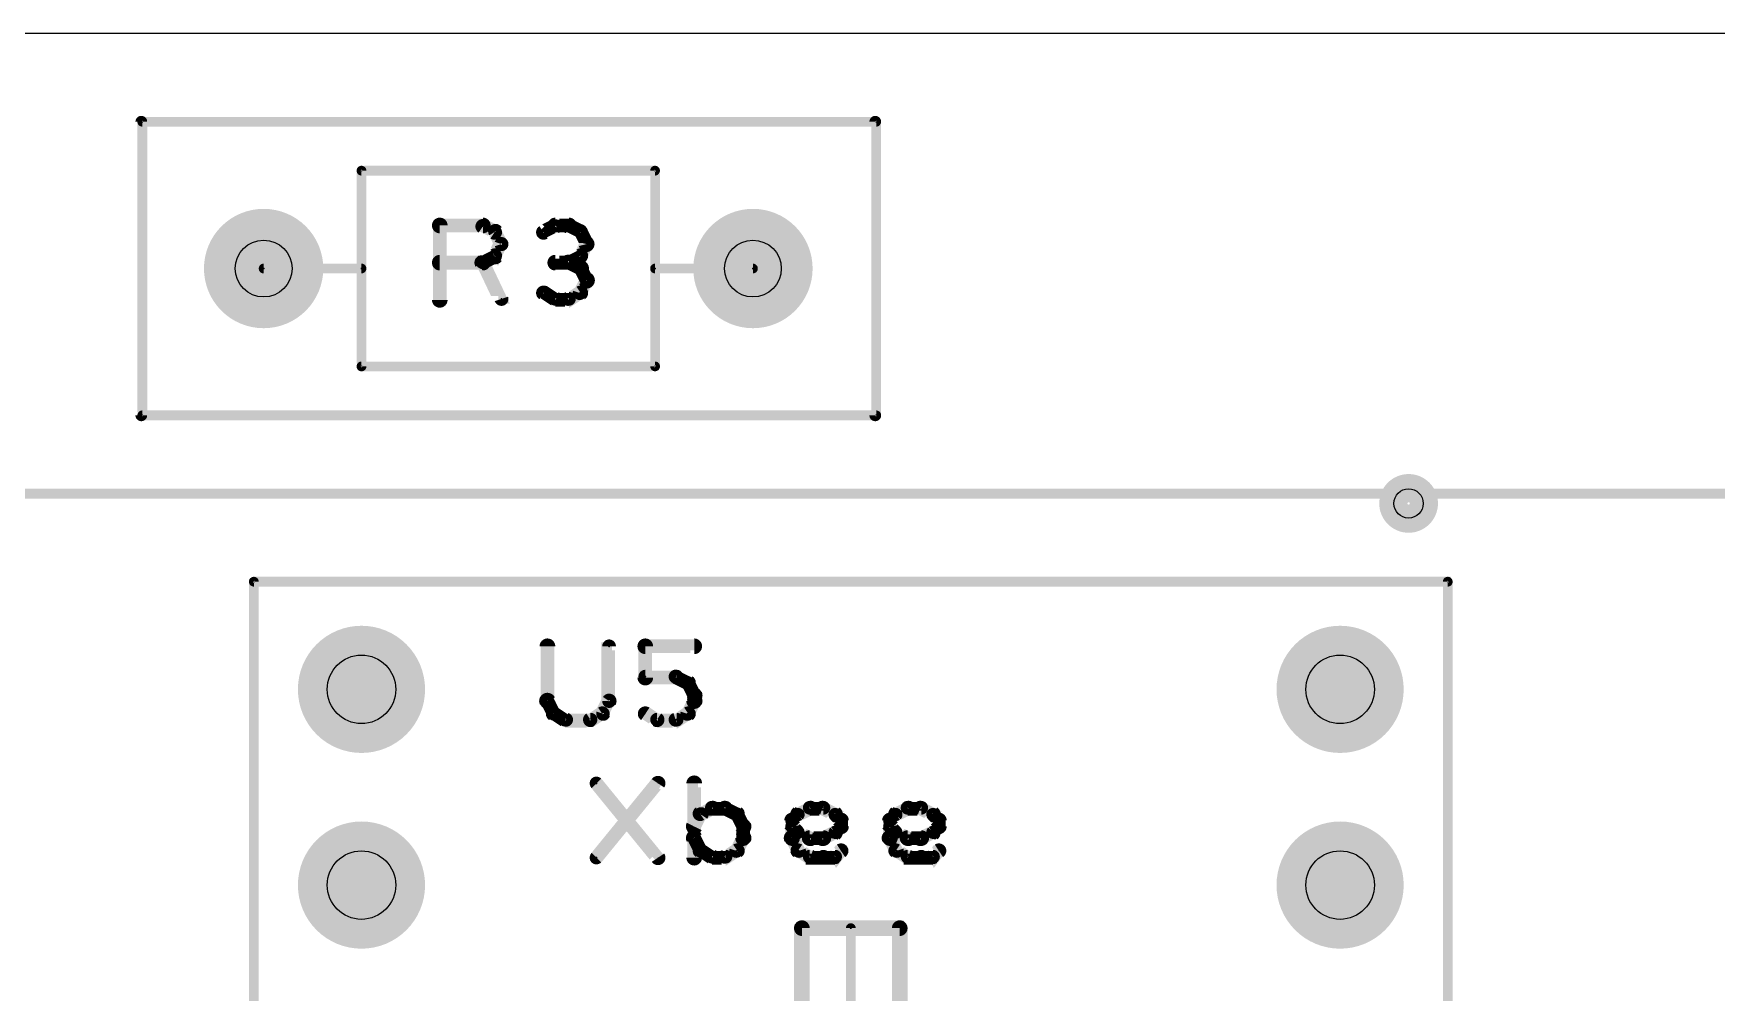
# Model space of a CAD drawing. Extents: x 7835 to 14160, y 8914 to 11568.
# Drawn here: x 8672 to 9532, y 11075 to 11565 of the extents above; entities that cross this region are included whole.
import ezdxf

# ---------------------------------------------------------------- set-up
doc = ezdxf.new("R2010")
doc.units = 0
doc.layers.get('0').update_dxf_attribs({"linetype": 'CONTINUOUS'})
for name, color, linetype in [('_BOARD', 254, 'CONTINUOUS'), ('_DRILL', 251, 'CONTINUOUS'), ('BOTTOM_SOLDER_MASK', 6, 'CONTINUOUS'), ('DOCUMENTATION1', 3, 'CONTINUOUS'), ('TOP_SILKSCREEN', 1, 'CONTINUOUS'), ('TOP_SOLDER_MASK', 2, 'CONTINUOUS')]:
    doc.layers.add(name, color=color, linetype=linetype)

# ---------------------------------------------------------------- blocks, each defined once
blk = doc.blocks.new('VIA')
at = {"const_width": 13}
blk.add_lwpolyline([(-6, 0, 1), (6, 0, 1)], format="xyb", close=True, dxfattribs=at)
blk = doc.blocks.new('PAD')
at = {"const_width": 30}
blk.add_lwpolyline([(-15, 0, 1), (15, 0, 1)], format="xyb", close=True, dxfattribs=at)
blk = doc.blocks.new('PS1_1')
at = {"const_width": 28}
blk.add_lwpolyline([(-14, 0, 1), (14, 0, 1)], format="xyb", close=True, dxfattribs=at)
blk = doc.blocks.new('_HOLE')
blk.add_circle((0, 0), 0.5)

msp = doc.modelspace()

# ---------------------------------------------------------------- linework, layer by layer
at = {"layer": '_BOARD', "color": 3}
msp.add_lwpolyline([(7835, 9315), (11640, 9315), (11640, 9315), (11640, 11565), (11640, 11565), (7835, 11565), (7835, 11565), (7835, 9315), (7835, 9315)], close=True, dxfattribs=at)
at = {"layer": 'DOCUMENTATION1', "color": 94}
msp.add_lwpolyline([(9103, 11519, 3, 3, 1), (9103, 11521, 0, 0, 0), (9103, 11520, 0, 0, 0), (9103, 11520, 5, 5, 0), (8728, 11520, 0, 0, 0), (8728, 11520, 3, 3, 0), (8728, 11521, 3, 3, 1), (8728, 11519, 0, 0, 0), (8729, 11520, 3, 3, 1), (8726, 11520, 0, 0, 0), (8728, 11520, 0, 0, 0), (8728, 11520, 5, 5, 0), (8728, 11370, 0, 0, 0), (8728, 11370, 3, 3, 0), (8726, 11370, 3, 3, 1), (8729, 11370, 0, 0, 0), (8728, 11371, 3, 3, 1), (8728, 11369, 0, 0, 0), (8728, 11370, 0, 0, 0), (8728, 11370, 5, 5, 0), (9103, 11370, 0, 0, 0), (9103, 11370, 3, 3, 0), (9103, 11369, 3, 3, 1), (9103, 11371, 0, 0, 0), (9101, 11370, 3, 3, 1), (9104, 11370, 0, 0, 0), (9103, 11370, 0, 0, 0), (9103, 11370, 5, 5, 0), (9103, 11520, 5, 5, 0), (9103, 11520, 0, 0, 0), (9103, 11520, 3, 3, 0), (9104, 11520, 3, 3, 1), (9101, 11520, 0, 0, 0)], format="xyseb", close=True, dxfattribs=at)
msp.add_lwpolyline([(9590, 10230, 5, 5, 0), (8590, 10230, 5, 5, 0), (8590, 10230, 0, 0, 0), (8590, 10230, 3, 3, 0), (8590, 10231, 3, 3, 1), (8590, 10229, 0, 0, 0), (8589, 10230, 3, 3, 1), (8591, 10230, 0, 0, 0), (8590, 10230, 0, 0, 0), (8590, 10230, 5, 5, 0), (8590, 11330, 0, 0, 0), (8590, 11330, 3, 3, 0), (8591, 11330, 3, 3, 1), (8589, 11330, 0, 0, 0), (8590, 11331, 3, 3, 1), (8590, 11329, 0, 0, 0), (8590, 11330, 0, 0, 0), (8590, 11330, 5, 5, 0), (9590, 11330, 0, 0, 0)], format="xyseb", dxfattribs=at)
at = {"layer": 'TOP_SILKSCREEN', "color": 135}
msp.add_lwpolyline([(8990, 11494, 3, 3, 1), (8990, 11496, 0, 0, 0), (8990, 11495, 0, 0, 0), (8990, 11495, 5, 5, 0), (8840, 11495, 0, 0, 0), (8840, 11495, 3, 3, 0), (8840, 11496, 3, 3, 1), (8840, 11494, 0, 0, 0), (8841, 11495, 3, 3, 1), (8839, 11495, 0, 0, 0), (8840, 11495, 0, 0, 0), (8840, 11495, 5, 5, 0), (8840, 11395, 0, 0, 0), (8840, 11395, 3, 3, 0), (8839, 11395, 3, 3, 1), (8841, 11395, 0, 0, 0), (8840, 11396, 3, 3, 1), (8840, 11394, 0, 0, 0), (8840, 11395, 0, 0, 0), (8840, 11395, 5, 5, 0), (8990, 11395, 0, 0, 0), (8990, 11395, 3, 3, 0), (8990, 11394, 3, 3, 1), (8990, 11396, 0, 0, 0), (8989, 11395, 3, 3, 1), (8991, 11395, 0, 0, 0), (8990, 11395, 0, 0, 0), (8990, 11395, 5, 5, 0), (8990, 11495, 5, 5, 0), (8990, 11495, 0, 0, 0), (8990, 11495, 3, 3, 0), (8991, 11495, 3, 3, 1), (8989, 11495, 0, 0, 0)], format="xyseb", close=True, dxfattribs=at)
for points in [[(8878, 11429, 4, 4, 1), (8882, 11429, 0, 0, 0), (8880, 11429, 0, 0, 0), (8880, 11429, 7, 7, 0), (8880, 11467, 7, 7, 0), (8880, 11467, 0, 0, 0), (8880, 11467, 4, 4, 0), (8882, 11467, 4, 4, 1), (8878, 11467, 0, 0, 0)], [(8880, 11469, 4, 4, 1), (8880, 11465, 0, 0, 0), (8880, 11467, 0, 0, 0), (8880, 11467, 7, 7, 0), (8902, 11467, 7, 7, 0), (8902, 11467, 0, 0, 0), (8902, 11467, 4, 4, 0), (8902, 11465, 4, 4, 1), (8902, 11469, 0, 0, 0)], [(8903, 11468, 4, 4, 1), (8901, 11465, 0, 0, 0), (8902, 11467, 0, 0, 0), (8902, 11467, 7, 7, 0), (8908, 11464, 7, 7, 0), (8908, 11464, 0, 0, 0), (8908, 11464, 4, 4, 0), (8907, 11462, 4, 4, 1), (8909, 11465, 0, 0, 0)], [(8910, 11465, 4, 4, 1), (8907, 11463, 0, 0, 0), (8908, 11464, 0, 0, 0), (8908, 11464, 7, 7, 0), (8911, 11458, 7, 7, 0), (8911, 11458, 0, 0, 0), (8911, 11458, 4, 4, 0), (8910, 11457, 4, 4, 1), (8913, 11458, 0, 0, 0)], [(8940, 11465, 4, 4, 1), (8939, 11468, 0, 0, 0), (8939, 11467, 0, 0, 0), (8939, 11467, 7, 7, 0), (8933, 11464, 7, 7, 0), (8933, 11464, 0, 0, 0), (8933, 11464, 4, 4, 0), (8932, 11465, 4, 4, 1), (8934, 11462, 0, 0, 0)], [(8946, 11465, 4, 4, 1), (8946, 11469, 0, 0, 0), (8946, 11467, 0, 0, 0), (8946, 11467, 7, 7, 0), (8939, 11467, 7, 7, 0), (8939, 11467, 0, 0, 0), (8939, 11467, 4, 4, 0), (8939, 11469, 4, 4, 1), (8939, 11465, 0, 0, 0)], [(8951, 11462, 4, 4, 1), (8953, 11465, 0, 0, 0), (8952, 11464, 0, 0, 0), (8952, 11464, 7, 7, 0), (8946, 11467, 7, 7, 0), (8946, 11467, 0, 0, 0), (8946, 11467, 4, 4, 0), (8946, 11468, 4, 4, 1), (8945, 11465, 0, 0, 0)], [(8953, 11457, 4, 4, 1), (8957, 11458, 0, 0, 0), (8955, 11458, 0, 0, 0), (8955, 11458, 7, 7, 0), (8952, 11464, 7, 7, 0), (8952, 11464, 0, 0, 0), (8952, 11464, 4, 4, 0), (8953, 11465, 4, 4, 1), (8950, 11463, 0, 0, 0)], [(8913, 11457, 4, 4, 1), (8910, 11458, 0, 0, 0), (8911, 11458, 0, 0, 0), (8911, 11458, 7, 7, 0), (8908, 11451, 7, 7, 0), (8908, 11451, 0, 0, 0), (8908, 11451, 4, 4, 0), (8907, 11452, 4, 4, 1), (8910, 11450, 0, 0, 0)], [(8950, 11452, 4, 4, 1), (8953, 11450, 0, 0, 0), (8952, 11451, 0, 0, 0), (8952, 11451, 7, 7, 0), (8955, 11458, 7, 7, 0), (8955, 11458, 0, 0, 0), (8955, 11458, 4, 4, 0), (8957, 11457, 4, 4, 1), (8953, 11458, 0, 0, 0)], [(8902, 11446, 4, 4, 1), (8902, 11450, 0, 0, 0), (8902, 11448, 0, 0, 0), (8902, 11448, 7, 7, 0), (8880, 11448, 7, 7, 0), (8880, 11448, 0, 0, 0), (8880, 11448, 4, 4, 0), (8880, 11450, 4, 4, 1), (8880, 11446, 0, 0, 0)], [(8903, 11449, 4, 4, 1), (8900, 11447, 0, 0, 0), (8902, 11448, 0, 0, 0), (8902, 11448, 7, 7, 0), (8911, 11429, 7, 7, 0), (8911, 11429, 0, 0, 0), (8911, 11429, 4, 4, 0), (8910, 11429, 4, 4, 1), (8913, 11430, 0, 0, 0)], [(8909, 11450, 4, 4, 1), (8907, 11453, 0, 0, 0), (8908, 11451, 0, 0, 0), (8908, 11451, 7, 7, 0), (8902, 11448, 7, 7, 0), (8902, 11448, 0, 0, 0), (8902, 11448, 4, 4, 0), (8901, 11450, 4, 4, 1), (8903, 11447, 0, 0, 0)], [(8946, 11446, 4, 4, 1), (8946, 11450, 0, 0, 0), (8946, 11448, 0, 0, 0), (8946, 11448, 7, 7, 0), (8939, 11448, 7, 7, 0), (8939, 11448, 0, 0, 0), (8939, 11448, 4, 4, 0), (8939, 11450, 4, 4, 1), (8939, 11446, 0, 0, 0)], [(8945, 11450, 4, 4, 1), (8946, 11447, 0, 0, 0), (8946, 11448, 0, 0, 0), (8946, 11448, 7, 7, 0), (8952, 11451, 7, 7, 0), (8952, 11451, 0, 0, 0), (8952, 11451, 4, 4, 0), (8953, 11450, 4, 4, 1), (8951, 11453, 0, 0, 0)], [(8951, 11443, 4, 4, 1), (8953, 11447, 0, 0, 0), (8952, 11445, 0, 0, 0), (8952, 11445, 7, 7, 0), (8946, 11448, 7, 7, 0), (8946, 11448, 0, 0, 0), (8946, 11448, 4, 4, 0), (8946, 11450, 4, 4, 1), (8945, 11447, 0, 0, 0)], [(8790, 11446, 3, 3, 1), (8790, 11444, 0, 0, 0), (8790, 11445, 0, 0, 0), (8790, 11445, 5, 5, 0), (8840, 11445, 5, 5, 0), (8840, 11445, 0, 0, 0), (8840, 11445, 3, 3, 0), (8840, 11444, 3, 3, 1), (8840, 11446, 0, 0, 0)], [(8953, 11438, 4, 4, 1), (8957, 11440, 0, 0, 0), (8955, 11439, 0, 0, 0), (8955, 11439, 7, 7, 0), (8952, 11445, 7, 7, 0), (8952, 11445, 0, 0, 0), (8952, 11445, 4, 4, 0), (8953, 11446, 4, 4, 1), (8950, 11444, 0, 0, 0)], [(8950, 11433, 4, 4, 1), (8953, 11432, 0, 0, 0), (8952, 11433, 0, 0, 0), (8952, 11433, 7, 7, 0), (8955, 11439, 7, 7, 0), (8955, 11439, 0, 0, 0), (8955, 11439, 4, 4, 0), (8957, 11438, 4, 4, 1), (8953, 11440, 0, 0, 0)], [(9040, 11444, 3, 3, 1), (9040, 11446, 0, 0, 0), (9040, 11445, 0, 0, 0), (9040, 11445, 5, 5, 0), (8990, 11445, 5, 5, 0), (8990, 11445, 0, 0, 0), (8990, 11445, 3, 3, 0), (8990, 11446, 3, 3, 1), (8990, 11444, 0, 0, 0)], [(8934, 11434, 4, 4, 1), (8932, 11431, 0, 0, 0), (8933, 11433, 0, 0, 0), (8933, 11433, 7, 7, 0), (8939, 11429, 7, 7, 0), (8939, 11429, 0, 0, 0), (8939, 11429, 4, 4, 0), (8939, 11428, 4, 4, 1), (8940, 11431, 0, 0, 0)], [(8939, 11431, 4, 4, 1), (8939, 11428, 0, 0, 0), (8939, 11429, 0, 0, 0), (8939, 11429, 7, 7, 0), (8946, 11429, 7, 7, 0), (8946, 11429, 0, 0, 0), (8946, 11429, 4, 4, 0), (8946, 11428, 4, 4, 1), (8946, 11431, 0, 0, 0)], [(8945, 11431, 4, 4, 1), (8946, 11428, 0, 0, 0), (8946, 11429, 0, 0, 0), (8946, 11429, 7, 7, 0), (8952, 11433, 7, 7, 0), (8952, 11433, 0, 0, 0), (8952, 11433, 4, 4, 0), (8953, 11431, 4, 4, 1), (8951, 11434, 0, 0, 0)], [(8785, 10275, 5, 5, 0), (8785, 11285, 0, 0, 0), (8785, 11285, 3, 3, 0), (8786, 11285, 3, 3, 1), (8784, 11285, 0, 0, 0), (8785, 11286, 3, 3, 1), (8785, 11284, 0, 0, 0), (8785, 11285, 0, 0, 0), (8785, 11285, 5, 5, 0), (9395, 11285, 0, 0, 0), (9395, 11285, 3, 3, 0), (9395, 11284, 3, 3, 1), (9395, 11286, 0, 0, 0), (9396, 11285, 3, 3, 1), (9394, 11285, 0, 0, 0), (9395, 11285, 0, 0, 0), (9395, 11285, 5, 5, 0), (9395, 10275, 0, 0, 0)], [(8937, 11252, 4, 4, 1), (8933, 11252, 0, 0, 0), (8935, 11252, 0, 0, 0), (8935, 11252, 7, 7, 0), (8935, 11224, 7, 7, 0), (8935, 11224, 0, 0, 0), (8935, 11224, 4, 4, 0), (8933, 11224, 4, 4, 1), (8937, 11224, 0, 0, 0)], [(8965, 11224, 4, 4, 1), (8968, 11224, 0, 0, 0), (8966, 11224, 0, 0, 0), (8966, 11224, 7, 7, 0), (8966, 11252, 7, 7, 0), (8966, 11252, 0, 0, 0), (8966, 11252, 4, 4, 0), (8968, 11252, 4, 4, 1), (8965, 11252, 0, 0, 0)], [(8983, 11236, 4, 4, 1), (8987, 11236, 0, 0, 0), (8985, 11236, 0, 0, 0), (8985, 11236, 7, 7, 0), (8985, 11252, 7, 7, 0), (8985, 11252, 0, 0, 0), (8985, 11252, 4, 4, 0), (8987, 11252, 4, 4, 1), (8983, 11252, 0, 0, 0)], [(8985, 11254, 4, 4, 1), (8985, 11250, 0, 0, 0), (8985, 11252, 0, 0, 0), (8985, 11252, 7, 7, 0), (9010, 11252, 7, 7, 0), (9010, 11252, 0, 0, 0), (9010, 11252, 4, 4, 0), (9010, 11250, 4, 4, 1), (9010, 11254, 0, 0, 0)], [(9001, 11235, 4, 4, 1), (9001, 11238, 0, 0, 0), (9001, 11236, 0, 0, 0), (9001, 11236, 7, 7, 0), (8985, 11236, 7, 7, 0), (8985, 11236, 0, 0, 0), (8985, 11236, 4, 4, 0), (8985, 11238, 4, 4, 1), (8985, 11235, 0, 0, 0)], [(9006, 11232, 4, 4, 1), (9008, 11235, 0, 0, 0), (9007, 11233, 0, 0, 0), (9007, 11233, 7, 7, 0), (9001, 11236, 7, 7, 0), (9001, 11236, 0, 0, 0), (9001, 11236, 4, 4, 0), (9001, 11238, 4, 4, 1), (9000, 11235, 0, 0, 0)], [(9008, 11226, 4, 4, 1), (9012, 11228, 0, 0, 0), (9010, 11227, 0, 0, 0), (9010, 11227, 7, 7, 0), (9007, 11233, 7, 7, 0), (9007, 11233, 0, 0, 0), (9007, 11233, 4, 4, 0), (9008, 11234, 4, 4, 1), (9005, 11232, 0, 0, 0)], [(8937, 11225, 4, 4, 1), (8933, 11223, 0, 0, 0), (8935, 11224, 0, 0, 0), (8935, 11224, 7, 7, 0), (8938, 11218, 7, 7, 0), (8938, 11218, 0, 0, 0), (8938, 11218, 4, 4, 0), (8937, 11217, 4, 4, 1), (8940, 11218, 0, 0, 0)], [(8962, 11218, 4, 4, 1), (8965, 11217, 0, 0, 0), (8963, 11218, 0, 0, 0), (8963, 11218, 7, 7, 0), (8966, 11224, 7, 7, 0), (8966, 11224, 0, 0, 0), (8966, 11224, 4, 4, 0), (8968, 11223, 4, 4, 1), (8965, 11225, 0, 0, 0)], [(9005, 11218, 4, 4, 1), (9008, 11217, 0, 0, 0), (9007, 11218, 0, 0, 0), (9007, 11218, 7, 7, 0), (9010, 11224, 7, 7, 0), (9010, 11224, 0, 0, 0), (9010, 11224, 4, 4, 0), (9012, 11223, 4, 4, 1), (9008, 11225, 0, 0, 0)], [(9008, 11224, 4, 4, 1), (9012, 11224, 0, 0, 0), (9010, 11224, 0, 0, 0), (9010, 11224, 7, 7, 0), (9010, 11227, 7, 7, 0), (9010, 11227, 0, 0, 0), (9010, 11227, 4, 4, 0), (9012, 11227, 4, 4, 1), (9008, 11227, 0, 0, 0)], [(8939, 11219, 4, 4, 1), (8937, 11216, 0, 0, 0), (8938, 11218, 0, 0, 0), (8938, 11218, 7, 7, 0), (8944, 11214, 7, 7, 0), (8944, 11214, 0, 0, 0), (8944, 11214, 4, 4, 0), (8944, 11213, 4, 4, 1), (8945, 11216, 0, 0, 0)], [(8944, 11216, 4, 4, 1), (8944, 11213, 0, 0, 0), (8944, 11214, 0, 0, 0), (8944, 11214, 7, 7, 0), (8957, 11214, 7, 7, 0), (8957, 11214, 0, 0, 0), (8957, 11214, 4, 4, 0), (8957, 11213, 4, 4, 1), (8957, 11216, 0, 0, 0)], [(8956, 11216, 4, 4, 1), (8958, 11213, 0, 0, 0), (8957, 11214, 0, 0, 0), (8957, 11214, 7, 7, 0), (8963, 11218, 7, 7, 0), (8963, 11218, 0, 0, 0), (8963, 11218, 4, 4, 0), (8964, 11216, 4, 4, 1), (8962, 11219, 0, 0, 0)], [(8986, 11219, 4, 4, 1), (8984, 11216, 0, 0, 0), (8985, 11218, 0, 0, 0), (8985, 11218, 7, 7, 0), (8991, 11214, 7, 7, 0), (8991, 11214, 0, 0, 0), (8991, 11214, 4, 4, 0), (8990, 11213, 4, 4, 1), (8992, 11216, 0, 0, 0)], [(8991, 11216, 4, 4, 1), (8991, 11213, 0, 0, 0), (8991, 11214, 0, 0, 0), (8991, 11214, 7, 7, 0), (9001, 11214, 7, 7, 0), (9001, 11214, 0, 0, 0), (9001, 11214, 4, 4, 0), (9001, 11213, 4, 4, 1), (9001, 11216, 0, 0, 0)], [(9000, 11216, 4, 4, 1), (9001, 11213, 0, 0, 0), (9001, 11214, 0, 0, 0), (9001, 11214, 7, 7, 0), (9007, 11218, 7, 7, 0), (9007, 11218, 0, 0, 0), (9007, 11218, 4, 4, 0), (9008, 11216, 4, 4, 1), (9006, 11219, 0, 0, 0)], [(8959, 11145, 4, 4, 1), (8961, 11143, 0, 0, 0), (8960, 11144, 0, 0, 0), (8960, 11144, 7, 7, 0), (8991, 11182, 7, 7, 0), (8991, 11182, 0, 0, 0), (8991, 11182, 4, 4, 0), (8993, 11181, 4, 4, 1), (8990, 11183, 0, 0, 0)], [(8961, 11183, 4, 4, 1), (8959, 11181, 0, 0, 0), (8960, 11182, 0, 0, 0), (8960, 11182, 7, 7, 0), (8991, 11144, 7, 7, 0), (8991, 11144, 0, 0, 0), (8991, 11144, 4, 4, 0), (8990, 11143, 4, 4, 1), (8993, 11145, 0, 0, 0)], [(9008, 11144, 4, 4, 1), (9012, 11144, 0, 0, 0), (9010, 11144, 0, 0, 0), (9010, 11144, 7, 7, 0), (9010, 11182, 7, 7, 0), (9010, 11182, 0, 0, 0), (9010, 11182, 4, 4, 0), (9012, 11182, 4, 4, 1), (9008, 11182, 0, 0, 0)], [(9015, 11165, 4, 4, 1), (9012, 11167, 0, 0, 0), (9013, 11166, 0, 0, 0), (9013, 11166, 7, 7, 0), (9010, 11160, 7, 7, 0), (9010, 11160, 0, 0, 0), (9010, 11160, 4, 4, 0), (9008, 11161, 4, 4, 1), (9012, 11159, 0, 0, 0)], [(9020, 11168, 4, 4, 1), (9019, 11171, 0, 0, 0), (9019, 11169, 0, 0, 0), (9019, 11169, 7, 7, 0), (9013, 11166, 7, 7, 0), (9013, 11166, 0, 0, 0), (9013, 11166, 4, 4, 0), (9012, 11168, 4, 4, 1), (9014, 11165, 0, 0, 0)], [(9026, 11168, 4, 4, 1), (9026, 11171, 0, 0, 0), (9026, 11169, 0, 0, 0), (9026, 11169, 7, 7, 0), (9019, 11169, 7, 7, 0), (9019, 11169, 0, 0, 0), (9019, 11169, 4, 4, 0), (9019, 11171, 4, 4, 1), (9019, 11168, 0, 0, 0)], [(9031, 11165, 4, 4, 1), (9033, 11168, 0, 0, 0), (9032, 11166, 0, 0, 0), (9032, 11166, 7, 7, 0), (9026, 11169, 7, 7, 0), (9026, 11169, 0, 0, 0), (9026, 11169, 4, 4, 0), (9026, 11171, 4, 4, 1), (9025, 11168, 0, 0, 0)], [(9033, 11159, 4, 4, 1), (9037, 11161, 0, 0, 0), (9035, 11160, 0, 0, 0), (9035, 11160, 7, 7, 0), (9032, 11166, 7, 7, 0), (9032, 11166, 0, 0, 0), (9032, 11166, 4, 4, 0), (9033, 11167, 4, 4, 1), (9030, 11165, 0, 0, 0)], [(9058, 11154, 4, 4, 1), (9062, 11154, 0, 0, 0), (9060, 11154, 0, 0, 0), (9060, 11154, 7, 7, 0), (9060, 11163, 7, 7, 0), (9060, 11163, 0, 0, 0), (9060, 11163, 4, 4, 0), (9062, 11163, 4, 4, 1), (9058, 11163, 0, 0, 0)], [(9059, 11164, 4, 4, 1), (9061, 11162, 0, 0, 0), (9060, 11163, 0, 0, 0), (9060, 11163, 7, 7, 0), (9063, 11166, 7, 7, 0), (9063, 11166, 0, 0, 0), (9063, 11166, 4, 4, 0), (9064, 11165, 4, 4, 1), (9062, 11167, 0, 0, 0)], [(9062, 11168, 4, 4, 1), (9064, 11165, 0, 0, 0), (9063, 11166, 0, 0, 0), (9063, 11166, 7, 7, 0), (9069, 11169, 7, 7, 0), (9069, 11169, 0, 0, 0), (9069, 11169, 4, 4, 0), (9070, 11168, 4, 4, 1), (9069, 11171, 0, 0, 0)], [(9069, 11171, 4, 4, 1), (9069, 11168, 0, 0, 0), (9069, 11169, 0, 0, 0), (9069, 11169, 7, 7, 0), (9076, 11169, 7, 7, 0), (9076, 11169, 0, 0, 0), (9076, 11169, 4, 4, 0), (9076, 11168, 4, 4, 1), (9076, 11171, 0, 0, 0)], [(9076, 11171, 4, 4, 1), (9075, 11168, 0, 0, 0), (9076, 11169, 0, 0, 0), (9076, 11169, 7, 7, 0), (9082, 11166, 7, 7, 0), (9082, 11166, 0, 0, 0), (9082, 11166, 4, 4, 0), (9081, 11165, 4, 4, 1), (9083, 11168, 0, 0, 0)], [(9083, 11167, 4, 4, 1), (9081, 11165, 0, 0, 0), (9082, 11166, 0, 0, 0), (9082, 11166, 7, 7, 0), (9085, 11163, 7, 7, 0), (9085, 11163, 0, 0, 0), (9085, 11163, 4, 4, 0), (9084, 11162, 4, 4, 1), (9086, 11164, 0, 0, 0)], [(9087, 11163, 4, 4, 1), (9083, 11163, 0, 0, 0), (9085, 11163, 0, 0, 0), (9085, 11163, 7, 7, 0), (9085, 11160, 7, 7, 0), (9085, 11160, 0, 0, 0), (9085, 11160, 4, 4, 0), (9083, 11160, 4, 4, 1), (9087, 11160, 0, 0, 0)], [(9108, 11154, 4, 4, 1), (9112, 11154, 0, 0, 0), (9110, 11154, 0, 0, 0), (9110, 11154, 7, 7, 0), (9110, 11163, 7, 7, 0), (9110, 11163, 0, 0, 0), (9110, 11163, 4, 4, 0), (9112, 11163, 4, 4, 1), (9108, 11163, 0, 0, 0)], [(9109, 11164, 4, 4, 1), (9111, 11162, 0, 0, 0), (9110, 11163, 0, 0, 0), (9110, 11163, 7, 7, 0), (9113, 11166, 7, 7, 0), (9113, 11166, 0, 0, 0), (9113, 11166, 4, 4, 0), (9114, 11165, 4, 4, 1), (9112, 11167, 0, 0, 0)], [(9112, 11168, 4, 4, 1), (9114, 11165, 0, 0, 0), (9113, 11166, 0, 0, 0), (9113, 11166, 7, 7, 0), (9119, 11169, 7, 7, 0), (9119, 11169, 0, 0, 0), (9119, 11169, 4, 4, 0), (9120, 11168, 4, 4, 1), (9119, 11171, 0, 0, 0)], [(9119, 11171, 4, 4, 1), (9119, 11168, 0, 0, 0), (9119, 11169, 0, 0, 0), (9119, 11169, 7, 7, 0), (9126, 11169, 7, 7, 0), (9126, 11169, 0, 0, 0), (9126, 11169, 4, 4, 0), (9126, 11168, 4, 4, 1), (9126, 11171, 0, 0, 0)], [(9126, 11171, 4, 4, 1), (9125, 11168, 0, 0, 0), (9126, 11169, 0, 0, 0), (9126, 11169, 7, 7, 0), (9132, 11166, 7, 7, 0), (9132, 11166, 0, 0, 0), (9132, 11166, 4, 4, 0), (9131, 11165, 4, 4, 1), (9133, 11168, 0, 0, 0)], [(9133, 11167, 4, 4, 1), (9131, 11165, 0, 0, 0), (9132, 11166, 0, 0, 0), (9132, 11166, 7, 7, 0), (9135, 11163, 7, 7, 0), (9135, 11163, 0, 0, 0), (9135, 11163, 4, 4, 0), (9134, 11162, 4, 4, 1), (9136, 11164, 0, 0, 0)], [(9137, 11163, 4, 4, 1), (9133, 11163, 0, 0, 0), (9135, 11163, 0, 0, 0), (9135, 11163, 7, 7, 0), (9135, 11160, 7, 7, 0), (9135, 11160, 0, 0, 0), (9135, 11160, 4, 4, 0), (9133, 11160, 4, 4, 1), (9137, 11160, 0, 0, 0)], [(9012, 11155, 4, 4, 1), (9008, 11153, 0, 0, 0), (9010, 11154, 0, 0, 0), (9010, 11154, 7, 7, 0), (9013, 11148, 7, 7, 0), (9013, 11148, 0, 0, 0), (9013, 11148, 4, 4, 0), (9012, 11147, 4, 4, 1), (9015, 11148, 0, 0, 0)], [(9030, 11148, 4, 4, 1), (9033, 11147, 0, 0, 0), (9032, 11148, 0, 0, 0), (9032, 11148, 7, 7, 0), (9035, 11154, 7, 7, 0), (9035, 11154, 0, 0, 0), (9035, 11154, 4, 4, 0), (9037, 11153, 4, 4, 1), (9033, 11155, 0, 0, 0)], [(9033, 11154, 4, 4, 1), (9037, 11154, 0, 0, 0), (9035, 11154, 0, 0, 0), (9035, 11154, 7, 7, 0), (9035, 11160, 7, 7, 0), (9035, 11160, 0, 0, 0), (9035, 11160, 4, 4, 0), (9037, 11160, 4, 4, 1), (9033, 11160, 0, 0, 0)], [(9062, 11147, 4, 4, 1), (9065, 11148, 0, 0, 0), (9063, 11148, 0, 0, 0), (9063, 11148, 7, 7, 0), (9060, 11154, 7, 7, 0), (9060, 11154, 0, 0, 0), (9060, 11154, 4, 4, 0), (9062, 11155, 4, 4, 1), (9058, 11153, 0, 0, 0)], [(9062, 11156, 4, 4, 1), (9064, 11158, 0, 0, 0), (9063, 11157, 0, 0, 0), (9063, 11157, 7, 7, 0), (9060, 11160, 7, 7, 0), (9060, 11160, 0, 0, 0), (9060, 11160, 4, 4, 0), (9061, 11161, 4, 4, 1), (9059, 11159, 0, 0, 0)], [(9069, 11152, 4, 4, 1), (9070, 11155, 0, 0, 0), (9069, 11154, 0, 0, 0), (9069, 11154, 7, 7, 0), (9063, 11157, 7, 7, 0), (9063, 11157, 0, 0, 0), (9063, 11157, 4, 4, 0), (9064, 11158, 4, 4, 1), (9062, 11155, 0, 0, 0)], [(9076, 11152, 4, 4, 1), (9076, 11156, 0, 0, 0), (9076, 11154, 0, 0, 0), (9076, 11154, 7, 7, 0), (9069, 11154, 7, 7, 0), (9069, 11154, 0, 0, 0), (9069, 11154, 4, 4, 0), (9069, 11156, 4, 4, 1), (9069, 11152, 0, 0, 0)], [(9083, 11155, 4, 4, 1), (9081, 11158, 0, 0, 0), (9082, 11157, 0, 0, 0), (9082, 11157, 7, 7, 0), (9076, 11154, 7, 7, 0), (9076, 11154, 0, 0, 0), (9076, 11154, 4, 4, 0), (9075, 11155, 4, 4, 1), (9076, 11152, 0, 0, 0)], [(9086, 11159, 4, 4, 1), (9084, 11161, 0, 0, 0), (9085, 11160, 0, 0, 0), (9085, 11160, 7, 7, 0), (9082, 11157, 7, 7, 0), (9082, 11157, 0, 0, 0), (9082, 11157, 4, 4, 0), (9081, 11158, 4, 4, 1), (9083, 11156, 0, 0, 0)], [(9112, 11147, 4, 4, 1), (9115, 11148, 0, 0, 0), (9113, 11148, 0, 0, 0), (9113, 11148, 7, 7, 0), (9110, 11154, 7, 7, 0), (9110, 11154, 0, 0, 0), (9110, 11154, 4, 4, 0), (9112, 11155, 4, 4, 1), (9108, 11153, 0, 0, 0)], [(9112, 11156, 4, 4, 1), (9114, 11158, 0, 0, 0), (9113, 11157, 0, 0, 0), (9113, 11157, 7, 7, 0), (9110, 11160, 7, 7, 0), (9110, 11160, 0, 0, 0), (9110, 11160, 4, 4, 0), (9111, 11161, 4, 4, 1), (9109, 11159, 0, 0, 0)], [(9119, 11152, 4, 4, 1), (9120, 11155, 0, 0, 0), (9119, 11154, 0, 0, 0), (9119, 11154, 7, 7, 0), (9113, 11157, 7, 7, 0), (9113, 11157, 0, 0, 0), (9113, 11157, 4, 4, 0), (9114, 11158, 4, 4, 1), (9112, 11155, 0, 0, 0)], [(9126, 11152, 4, 4, 1), (9126, 11156, 0, 0, 0), (9126, 11154, 0, 0, 0), (9126, 11154, 7, 7, 0), (9119, 11154, 7, 7, 0), (9119, 11154, 0, 0, 0), (9119, 11154, 4, 4, 0), (9119, 11156, 4, 4, 1), (9119, 11152, 0, 0, 0)], [(9133, 11155, 4, 4, 1), (9131, 11158, 0, 0, 0), (9132, 11157, 0, 0, 0), (9132, 11157, 7, 7, 0), (9126, 11154, 7, 7, 0), (9126, 11154, 0, 0, 0), (9126, 11154, 4, 4, 0), (9125, 11155, 4, 4, 1), (9126, 11152, 0, 0, 0)], [(9136, 11159, 4, 4, 1), (9134, 11161, 0, 0, 0), (9135, 11160, 0, 0, 0), (9135, 11160, 7, 7, 0), (9132, 11157, 7, 7, 0), (9132, 11157, 0, 0, 0), (9132, 11157, 4, 4, 0), (9131, 11158, 4, 4, 1), (9133, 11156, 0, 0, 0)], [(9014, 11149, 4, 4, 1), (9012, 11146, 0, 0, 0), (9013, 11148, 0, 0, 0), (9013, 11148, 7, 7, 0), (9019, 11144, 7, 7, 0), (9019, 11144, 0, 0, 0), (9019, 11144, 4, 4, 0), (9019, 11143, 4, 4, 1), (9020, 11146, 0, 0, 0)], [(9025, 11146, 4, 4, 1), (9026, 11143, 0, 0, 0), (9026, 11144, 0, 0, 0), (9026, 11144, 7, 7, 0), (9032, 11148, 7, 7, 0), (9032, 11148, 0, 0, 0), (9032, 11148, 4, 4, 0), (9033, 11146, 4, 4, 1), (9031, 11149, 0, 0, 0)], [(9069, 11143, 4, 4, 1), (9070, 11146, 0, 0, 0), (9069, 11144, 0, 0, 0), (9069, 11144, 7, 7, 0), (9063, 11148, 7, 7, 0), (9063, 11148, 0, 0, 0), (9063, 11148, 4, 4, 0), (9064, 11149, 4, 4, 1), (9062, 11146, 0, 0, 0)], [(9086, 11146, 4, 4, 1), (9084, 11149, 0, 0, 0), (9085, 11148, 0, 0, 0), (9085, 11148, 7, 7, 0), (9082, 11144, 7, 7, 0), (9082, 11144, 0, 0, 0), (9082, 11144, 4, 4, 0), (9081, 11146, 4, 4, 1), (9083, 11143, 0, 0, 0)], [(9119, 11143, 4, 4, 1), (9120, 11146, 0, 0, 0), (9119, 11144, 0, 0, 0), (9119, 11144, 7, 7, 0), (9113, 11148, 7, 7, 0), (9113, 11148, 0, 0, 0), (9113, 11148, 4, 4, 0), (9114, 11149, 4, 4, 1), (9112, 11146, 0, 0, 0)], [(9136, 11146, 4, 4, 1), (9134, 11149, 0, 0, 0), (9135, 11148, 0, 0, 0), (9135, 11148, 7, 7, 0), (9132, 11144, 7, 7, 0), (9132, 11144, 0, 0, 0), (9132, 11144, 4, 4, 0), (9131, 11146, 4, 4, 1), (9133, 11143, 0, 0, 0)], [(9019, 11146, 4, 4, 1), (9019, 11143, 0, 0, 0), (9019, 11144, 0, 0, 0), (9019, 11144, 7, 7, 0), (9026, 11144, 7, 7, 0), (9026, 11144, 0, 0, 0), (9026, 11144, 4, 4, 0), (9026, 11143, 4, 4, 1), (9026, 11146, 0, 0, 0)], [(9076, 11143, 4, 4, 1), (9076, 11146, 0, 0, 0), (9076, 11144, 0, 0, 0), (9076, 11144, 7, 7, 0), (9069, 11144, 7, 7, 0), (9069, 11144, 0, 0, 0), (9069, 11144, 4, 4, 0), (9069, 11146, 4, 4, 1), (9069, 11143, 0, 0, 0)], [(9082, 11143, 4, 4, 1), (9082, 11146, 0, 0, 0), (9082, 11144, 0, 0, 0), (9082, 11144, 7, 7, 0), (9076, 11144, 7, 7, 0), (9076, 11144, 0, 0, 0), (9076, 11144, 4, 4, 0), (9076, 11146, 4, 4, 1), (9076, 11143, 0, 0, 0)], [(9126, 11143, 4, 4, 1), (9126, 11146, 0, 0, 0), (9126, 11144, 0, 0, 0), (9126, 11144, 7, 7, 0), (9119, 11144, 7, 7, 0), (9119, 11144, 0, 0, 0), (9119, 11144, 4, 4, 0), (9119, 11146, 4, 4, 1), (9119, 11143, 0, 0, 0)], [(9132, 11143, 4, 4, 1), (9132, 11146, 0, 0, 0), (9132, 11144, 0, 0, 0), (9132, 11144, 7, 7, 0), (9126, 11144, 7, 7, 0), (9126, 11144, 0, 0, 0), (9126, 11144, 4, 4, 0), (9126, 11146, 4, 4, 1), (9126, 11143, 0, 0, 0)], [(9065, 11050, 8, 8, 0), (9065, 11108, 0, 0, 0), (9065, 11108, 4, 4, 0), (9067, 11108, 4, 4, 1), (9063, 11108, 0, 0, 0), (9065, 11110, 4, 4, 1), (9065, 11106, 0, 0, 0), (9065, 11108, 0, 0, 0), (9065, 11108, 8, 8, 0), (9115, 11108, 0, 0, 0), (9115, 11108, 4, 4, 0), (9115, 11106, 4, 4, 1), (9115, 11110, 0, 0, 0), (9117, 11108, 4, 4, 1), (9113, 11108, 0, 0, 0), (9115, 11108, 0, 0, 0), (9115, 11108, 8, 8, 0), (9115, 11050, 0, 0, 0)], [(9089, 11050, 3, 3, 1), (9091, 11050, 0, 0, 0), (9090, 11050, 0, 0, 0), (9090, 11050, 5, 5, 0), (9090, 11108, 5, 5, 0), (9090, 11108, 0, 0, 0), (9090, 11108, 3, 3, 0), (9091, 11108, 3, 3, 1), (9089, 11108, 0, 0, 0)]]:
    msp.add_lwpolyline(points, format="xyseb", dxfattribs=at)

# ---------------------------------------------------------------- block references
at = {"layer": '_DRILL'}
for p, xscale, yscale in [((8790, 11445), 29, 29), ((9040, 11445), 29, 29), ((9375, 11325), 15, 15), ((8840, 11230), 35, 35), ((9340, 11230), 35, 35), ((8840, 11130), 35, 35), ((9340, 11130), 35, 35)]:
    msp.add_blockref('_HOLE', p, dxfattribs=dict(at, xscale=xscale, yscale=yscale))
at = {"layer": 'BOTTOM_SOLDER_MASK', "color": 253}
for name, p, xscale, yscale, rotation in [('PS1_1', (8790, 11445), 1.089, 1.089, 180), ('PS1_1', (8790, 11445), 1.089, 1.089, 180), ('PS1_1', (9040, 11445), 1.089, 1.089, 180), ('PS1_1', (9040, 11445), 1.089, 1.089, 180), ('PAD', (8840, 11230), 1.083, 1.083, 90), ('PAD', (8840, 11230), 1.083, 1.083, 90), ('PAD', (9340, 11230), 1.083, 1.083, 90), ('PAD', (9340, 11230), 1.083, 1.083, 90), ('PAD', (8840, 11130), 1.083, 1.083, 90), ('PAD', (8840, 11130), 1.083, 1.083, 90), ('PAD', (9340, 11130), 1.083, 1.083, 90), ('PAD', (9340, 11130), 1.083, 1.083, 90)]:
    msp.add_blockref(name, p, dxfattribs=dict(at, xscale=xscale, yscale=yscale, rotation=rotation))
at = {"layer": 'BOTTOM_SOLDER_MASK', "color": 2, "xscale": 1.2, "yscale": 1.2}
msp.add_blockref('VIA', (9375, 11325), dxfattribs=at)
msp.add_blockref('VIA', (9375, 11325), dxfattribs=at)
at = {"layer": 'TOP_SOLDER_MASK', "color": 253}
for name, p, xscale, yscale, rotation in [('PS1_1', (8790, 11445), 1.089, 1.089, 180), ('PS1_1', (8790, 11445), 1.089, 1.089, 180), ('PS1_1', (9040, 11445), 1.089, 1.089, 180), ('PS1_1', (9040, 11445), 1.089, 1.089, 180), ('PAD', (8840, 11230), 1.083, 1.083, 90), ('PAD', (8840, 11230), 1.083, 1.083, 90), ('PAD', (9340, 11230), 1.083, 1.083, 90), ('PAD', (9340, 11230), 1.083, 1.083, 90), ('PAD', (8840, 11130), 1.083, 1.083, 90), ('PAD', (8840, 11130), 1.083, 1.083, 90), ('PAD', (9340, 11130), 1.083, 1.083, 90), ('PAD', (9340, 11130), 1.083, 1.083, 90)]:
    msp.add_blockref(name, p, dxfattribs=dict(at, xscale=xscale, yscale=yscale, rotation=rotation))
at = {"layer": 'TOP_SOLDER_MASK', "color": 2, "xscale": 1.2, "yscale": 1.2}
msp.add_blockref('VIA', (9375, 11325), dxfattribs=at)
msp.add_blockref('VIA', (9375, 11325), dxfattribs=at)

doc.saveas('drawing.dxf')
